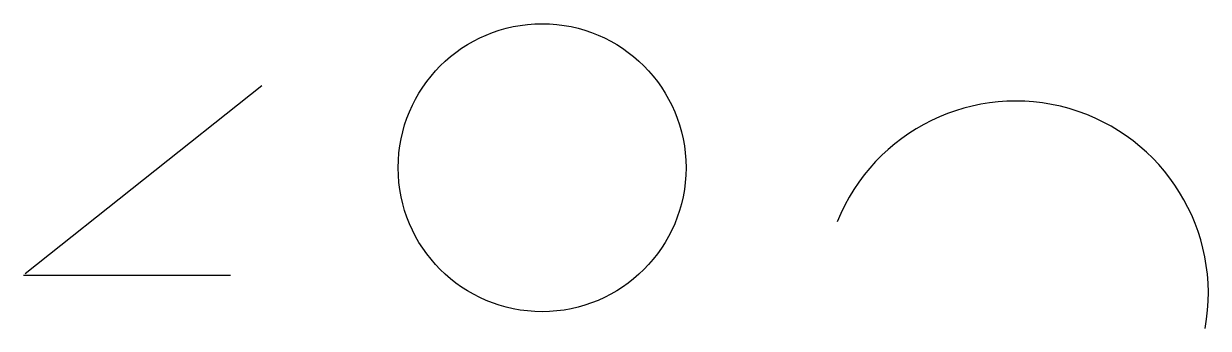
# Model space of a CAD drawing. Header units: millimetres. Extents: x 28 to 200, y 15 to 59.
import ezdxf

# ---------------------------------------------------------------- set-up
doc = ezdxf.new("R2010")
doc.units = ezdxf.units.MM

msp = doc.modelspace()

# ---------------------------------------------------------------- linework, layer by layer
for p, q in [((27.86, 22.48), (62.2, 49.78)), ((57.65, 22.2), (27.65, 22.2))]:
    msp.add_line(p, q)
msp.add_circle((102.89, 37.83), 20.89)
msp.add_arc((171.64, 19.56), 27.94, 349.616, 158.1046)

doc.saveas('drawing.dxf')
